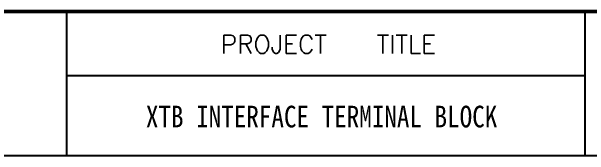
# Model space of a CAD drawing. Extents: x 295 to 2531, y 240 to 845.
# Drawn here: x 369.6 to 439.5, y 545.4 to 562.8 of the extents above; entities that cross this region are included whole.
import ezdxf
from ezdxf.enums import TextEntityAlignment as Align

# ---------------------------------------------------------------- set-up
doc = ezdxf.new("R2010")
doc.units = 0
doc.header["$LTSCALE"] = 0.1
doc.layers.get('0').update_dxf_attribs({"linetype": 'CONTINUOUS'})
doc.layers.add('SHEET', color=7, linetype='CONTINUOUS')
doc.styles.add('ROMANS', font='romans', dxfattribs={"width": 0.9})
doc.styles.get("Standard").update_dxf_attribs({"font": 'simplex.shx', "width": 0.9})

msp = doc.modelspace()

# ---------------------------------------------------------------- linework, layer by layer
at = {"color": 0, "lineweight": 50}
msp.add_line((295.102, 562.763), (718.327, 562.763), dxfattribs=at)
for p, q in [((376.245, 562.763), (376.245, 545.405)), ((438.965, 562.763), (438.965, 545.405)), ((376.245, 555.057), (438.965, 555.057))]:
    msp.add_line(p, q)
at = {"layer": 'SHEET'}
msp.add_line((295.102, 545.405), (718.327, 545.405), dxfattribs=at)

# ---------------------------------------------------------------- texts
at = {"color": 0, "insert": (407.114, 550.072), "char_height": 2.61187, "width": 54.33879, "attachment_point": 5}
msp.add_mtext('{\\fGulimChe|b0|i0|c129|p49;XTB INTERFACE TERMINAL BLOCK}', dxfattribs=at)
at = {"layer": 'SHEET', "style": 'ROMANS'}
msp.add_text('PROJECT   TITLE', height=2.20169, dxfattribs=at).set_placement((407.942, 558.822), align=Align.MIDDLE)

doc.saveas('drawing.dxf')
